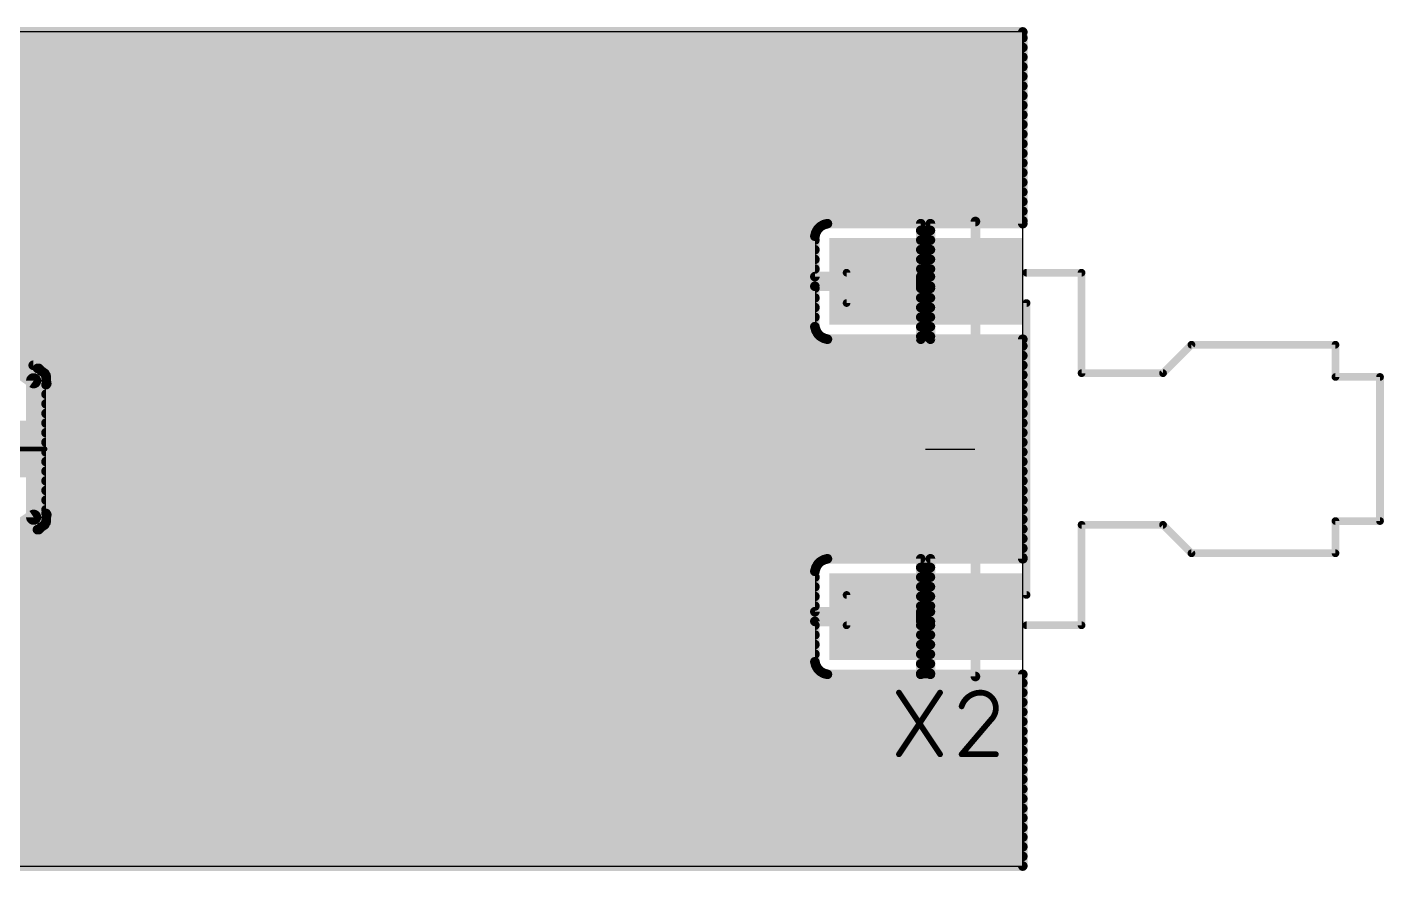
# Model space of a CAD drawing. Extents: x -9.5 to 75.5, y -0.1 to 22.1.
# Drawn here: x 39.73 to 75.53, y -0.13 to 22.13 of the extents above; entities that cross this region are included whole.
import ezdxf

# ---------------------------------------------------------------- set-up
doc = ezdxf.new("R2010")
doc.units = 0
for name, color, linetype in [('1', 12, 'CONTINUOUS'), ('16', 132, 'CONTINUOUS'), ('19', 53, 'CONTINUOUS'), ('20', 31, 'CONTINUOUS'), ('21', 253, 'CONTINUOUS'), ('22', 253, 'CONTINUOUS'), ('23', 53, 'CONTINUOUS'), ('25', 253, 'CONTINUOUS'), ('42', 132, 'CONTINUOUS'), ('51', 253, 'CONTINUOUS')]:
    doc.layers.add(name, color=color, linetype=linetype)

# ---------------------------------------------------------------- blocks, each defined once
blk = doc.blocks.new('RECT')
blk.add_solid([(-0.5, -0.5), (0.5, -0.5), (-0.5, 0.5), (0.5, 0.5)])

msp = doc.modelspace()

# ---------------------------------------------------------------- linework, layer by layer
at = {"layer": '1', "const_width": 1.5}
msp.add_lwpolyline([(1, 11), (65, 11)], dxfattribs=at)
at = {"layer": '1', "const_width": 0.75}
msp.add_lwpolyline([(65, 10.625, 1), (65, 11.375)], format="xyb", dxfattribs=at)
at = {"layer": '16', "const_width": 0.254}
for points in [[(0, 22), (66, 22)], [(0, 21.844), (66, 21.844)], [(66, 22), (66, 16.9436)], [(0, 21.59), (66, 21.59)], [(33.4907, 21.336), (66, 21.336)], [(33.8517, 21.082), (66, 21.082)], [(34.2126, 20.828), (66, 20.828)], [(34.5736, 20.574), (66, 20.574)], [(34.9345, 20.32), (66, 20.32)], [(35.2955, 20.066), (66, 20.066)], [(35.6564, 19.812), (66, 19.812)], [(36.0174, 19.558), (66, 19.558)], [(36.3783, 19.304), (66, 19.304)], [(36.4406, 19.05), (66, 19.05)], [(36.427, 18.796), (66, 18.796)], [(36.427, 18.542), (66, 18.542)], [(36.427, 18.288), (66, 18.288)], [(36.427, 18.034), (66, 18.034)], [(36.427, 17.78), (66, 17.78)], [(36.427, 17.526), (66, 17.526)], [(36.427, 17.272), (66, 17.272)], [(36.427, 17.018), (66, 17.018)], [(36.427, 16.764), (60.5709, 16.764)], [(60.5396, 16.7097), (60.5136, 16.6128)], [(60.5897, 16.7965), (60.5396, 16.7097)], [(60.6607, 16.8675), (60.5897, 16.7965)], [(60.7475, 16.9176), (60.6607, 16.8675)], [(60.8444, 16.9436), (60.7475, 16.9176)], [(63.3076, 16.9436), (60.8444, 16.9436)], [(63.3076, 15.5466), (63.3076, 16.9436)], [(63.3076, 16.764), (63.5616, 16.764)], [(66, 16.9436), (63.5616, 16.9436)], [(63.5616, 16.9436), (63.5616, 15.5466)], [(36.427, 16.51), (60.5136, 16.51)], [(60.5136, 16.6128), (60.5136, 15.5466)], [(63.3076, 16.51), (63.5616, 16.51)], [(36.427, 16.256), (60.5136, 16.256)], [(36.427, 16.002), (60.5136, 16.002)], [(63.3076, 16.256), (63.5616, 16.256)], [(63.3076, 16.002), (63.5616, 16.002)], [(36.427, 15.748), (60.5136, 15.748)], [(63.3076, 15.748), (63.5616, 15.748)], [(36.4318, 15.494), (63.3076, 15.494)], [(60.5136, 15.5466), (63.3076, 15.5466)], [(63.3076, 15.2926), (60.5136, 15.2926)], [(60.5136, 15.2926), (60.5136, 14.2264)], [(63.5616, 15.5466), (63.3076, 15.5466)], [(63.3076, 15.5466), (63.3076, 15.2926)], [(63.3076, 13.8956), (63.3076, 15.2926)], [(63.3076, 15.2926), (63.5616, 15.2926)], [(63.5616, 15.2926), (63.5616, 13.8956)], [(36.3024, 15.24), (60.5136, 15.24)], [(40.0035, 13.127), (37.2774, 15.0454)], [(37.3618, 14.986), (60.5136, 14.986)], [(63.3076, 15.24), (63.5616, 15.24)], [(63.3076, 14.986), (63.5616, 14.986)], [(37.7227, 14.732), (60.5136, 14.732)], [(63.3076, 14.732), (63.5616, 14.732)], [(38.0837, 14.478), (60.5136, 14.478)], [(38.4446, 14.224), (60.5143, 14.224)], [(60.5136, 14.2264), (60.5396, 14.1295)], [(63.3076, 14.478), (63.5616, 14.478)], [(63.3076, 14.224), (63.5616, 14.224)], [(38.8056, 13.97), (60.6636, 13.97)], [(60.5396, 14.1295), (60.5897, 14.0427)], [(60.5897, 14.0427), (60.6607, 13.9717)], [(60.6607, 13.9717), (60.7475, 13.9216)], [(60.7475, 13.9216), (60.8444, 13.8956)], [(60.8444, 13.8956), (63.3076, 13.8956)], [(63.3076, 13.97), (63.5616, 13.97)], [(63.5616, 13.8956), (66, 13.8956)], [(66, 13.8956), (66, 8.1044)], [(39.1665, 13.716), (66, 13.716)], [(39.5275, 13.462), (66, 13.462)], [(39.8884, 13.208), (66, 13.208)], [(40.0354, 13.127), (40.0035, 13.127)], [(40.1113, 13.0512), (40.0354, 13.127)], [(40.199, 12.9895), (40.1113, 13.0512)], [(40.2044, 12.958), (40.199, 12.9895)], [(40.227, 12.9354), (40.2044, 12.958)], [(40.2084, 12.954), (66, 12.954)], [(40.227, 12.8282), (40.227, 12.9354)], [(40.2454, 12.7226), (40.227, 12.8282)], [(40.227, 12.6965), (40.2454, 12.7226)], [(40.227, 9.3003), (40.227, 12.6965)], [(40.227, 12.446), (66, 12.446)], [(40.2295, 12.7), (66, 12.7)], [(40.227, 12.192), (66, 12.192)], [(40.227, 11.938), (66, 11.938)], [(40.227, 11.684), (66, 11.684)], [(40.227, 11.43), (66, 11.43)], [(40.227, 11.176), (66, 11.176)], [(40.227, 10.922), (66, 10.922)], [(40.227, 10.668), (66, 10.668)], [(40.227, 10.414), (66, 10.414)], [(40.227, 10.16), (66, 10.16)], [(40.227, 9.906), (66, 9.906)], [(40.227, 9.652), (66, 9.652)], [(40.227, 9.398), (66, 9.398)], [(40.2467, 9.2713), (40.227, 9.3003)], [(40.227, 9.1688), (40.2467, 9.2713)], [(37.0355, 6.8645), (40.0003, 8.873)], [(40.0003, 8.873), (40.0354, 8.873)], [(40.0354, 8.873), (40.1092, 8.9467)], [(40.0524, 8.89), (66, 8.89)], [(40.1092, 8.9467), (40.1955, 9.0052)], [(40.1955, 9.0052), (40.2022, 9.0397)], [(40.2022, 9.0397), (40.227, 9.0646)], [(40.227, 9.0646), (40.227, 9.1688)], [(40.227, 9.144), (66, 9.144)], [(39.6505, 8.636), (66, 8.636)], [(38.9006, 8.128), (66, 8.128)], [(39.2755, 8.382), (66, 8.382)], [(38.5256, 7.874), (60.5416, 7.874)], [(60.5396, 7.8705), (60.5136, 7.7736)], [(60.5136, 7.7736), (60.5136, 6.7074)], [(60.5897, 7.9573), (60.5396, 7.8705)], [(60.6607, 8.0283), (60.5897, 7.9573)], [(60.7475, 8.0784), (60.6607, 8.0283)], [(60.8444, 8.1044), (60.7475, 8.0784)], [(63.3076, 8.1044), (60.8444, 8.1044)], [(63.3076, 6.7074), (63.3076, 8.1044)], [(63.3076, 7.874), (63.5616, 7.874)], [(66, 8.1044), (63.5616, 8.1044)], [(63.5616, 8.1044), (63.5616, 6.7074)], [(38.1507, 7.62), (60.5136, 7.62)], [(63.3076, 7.62), (63.5616, 7.62)], [(37.4008, 7.112), (60.5136, 7.112)], [(37.7757, 7.366), (60.5136, 7.366)], [(63.3076, 7.366), (63.5616, 7.366)], [(63.3076, 7.112), (63.5616, 7.112)], [(37.031, 6.858), (60.5136, 6.858)], [(60.5136, 6.7074), (63.3076, 6.7074)], [(63.3076, 6.858), (63.5616, 6.858)], [(63.5616, 6.7074), (63.3076, 6.7074)], [(63.3076, 6.7074), (63.3076, 6.4534)], [(36.3783, 6.604), (63.3076, 6.604)], [(36.4406, 6.35), (60.5136, 6.35)], [(63.3076, 6.4534), (60.5136, 6.4534)], [(60.5136, 6.4534), (60.5136, 5.3872)], [(63.3076, 5.0564), (63.3076, 6.4534)], [(63.3076, 6.4534), (63.5616, 6.4534)], [(63.3076, 6.35), (63.5616, 6.35)], [(63.5616, 6.4534), (63.5616, 5.0564)], [(36.427, 6.096), (60.5136, 6.096)], [(63.3076, 6.096), (63.5616, 6.096)], [(36.427, 5.842), (60.5136, 5.842)], [(63.3076, 5.842), (63.5616, 5.842)], [(36.427, 5.588), (60.5136, 5.588)], [(36.427, 5.334), (60.5279, 5.334)], [(60.5136, 5.3872), (60.5396, 5.2903)], [(60.5396, 5.2903), (60.5897, 5.2035)], [(63.3076, 5.588), (63.5616, 5.588)], [(63.3076, 5.334), (63.5616, 5.334)], [(36.427, 5.08), (60.7564, 5.08)], [(60.5897, 5.2035), (60.6607, 5.1325)], [(60.6607, 5.1325), (60.7475, 5.0824)], [(60.7475, 5.0824), (60.8444, 5.0564)], [(60.8444, 5.0564), (63.3076, 5.0564)], [(63.3076, 5.08), (63.5616, 5.08)], [(63.5616, 5.0564), (66, 5.0564)], [(66, 5.0564), (66, 0)], [(36.427, 4.826), (66, 4.826)], [(36.427, 4.572), (66, 4.572)], [(36.427, 4.318), (66, 4.318)], [(36.427, 4.064), (66, 4.064)], [(36.427, 3.81), (66, 3.81)], [(36.427, 3.556), (66, 3.556)], [(36.427, 3.302), (66, 3.302)], [(36.427, 3.048), (66, 3.048)], [(36.4318, 2.794), (66, 2.794)], [(36.3024, 2.54), (66, 2.54)], [(35.5493, 2.032), (66, 2.032)], [(35.9243, 2.286), (66, 2.286)], [(35.1744, 1.778), (66, 1.778)], [(34.7994, 1.524), (66, 1.524)], [(34.0495, 1.016), (66, 1.016)], [(34.4245, 1.27), (66, 1.27)], [(33.6746, 0.762), (66, 0.762)], [(0, 0.254), (66, 0.254)], [(33.2996, 0.508), (66, 0.508)], [(66, 0), (0, 0)], [(0, 0), (66, 0)]]:
    msp.add_lwpolyline(points, dxfattribs=at)
at = {"layer": '16', "const_width": 0.127}
for points in [[(66.0635, 22, 1), (65.9365, 22)], [(66, 21.9365, 1), (66, 22.0635)], [(66, 21.7805, 1), (66, 21.9075)], [(66, 21.5265, 1), (66, 21.6535)], [(66, 21.2725, 1), (66, 21.3995)], [(66, 21.0185, 1), (66, 21.1455)], [(66, 20.7645, 1), (66, 20.8915)], [(66, 20.5105, 1), (66, 20.6375)], [(66, 20.2565, 1), (66, 20.3835)], [(66, 20.0025, 1), (66, 20.1295)], [(66, 19.7485, 1), (66, 19.8755)], [(66, 19.4945, 1), (66, 19.6215)], [(66, 19.2405, 1), (66, 19.3675)], [(66, 18.9865, 1), (66, 19.1135)], [(66, 18.7325, 1), (66, 18.8595)], [(66, 18.4785, 1), (66, 18.6055)], [(66, 18.2245, 1), (66, 18.3515)], [(66, 17.9705, 1), (66, 18.0975)], [(66, 17.7165, 1), (66, 17.8435)], [(66, 17.4625, 1), (66, 17.5895)], [(66, 17.2085, 1), (66, 17.3355)], [(60.6009, 16.6932, 1), (60.4782, 16.7261)], [(60.5448, 16.8414, 1), (60.6346, 16.7516)], [(60.6447, 16.7648, 1), (60.5347, 16.8283)], [(60.5709, 16.7005, 1), (60.5709, 16.8275)], [(60.6289, 16.9225, 1), (60.6924, 16.8125)], [(60.7056, 16.8226, 1), (60.6158, 16.9124)], [(60.7311, 16.979, 1), (60.764, 16.8563)], [(60.7793, 16.8626, 1), (60.7158, 16.9726)], [(60.8444, 17.0071, 1), (60.8444, 16.8801)], [(60.8609, 16.8823, 1), (60.828, 17.0049)], [(63.3711, 16.9436, 1), (63.2441, 16.9436)], [(63.3076, 16.8275, 1), (63.3076, 16.7005)], [(63.3076, 16.8801, 1), (63.3076, 17.0071)], [(63.5616, 17.0071, 1), (63.5616, 16.8801)], [(63.6251, 16.9436, 1), (63.4981, 16.9436)], [(63.5616, 16.7005, 1), (63.5616, 16.8275)], [(65.9365, 16.9436, 1), (66.0635, 16.9436)], [(66, 16.9545, 1), (66, 17.0815)], [(66, 16.8801, 1), (66, 17.0071)], [(60.5771, 16.6128, 1), (60.4501, 16.6128)], [(60.4523, 16.6292, 1), (60.5749, 16.5963)], [(60.4846, 16.7414, 1), (60.5946, 16.6779)], [(60.5136, 16.4465, 1), (60.5136, 16.5735)], [(63.3076, 16.5735, 1), (63.3076, 16.4465)], [(63.5616, 16.4465, 1), (63.5616, 16.5735)], [(60.5136, 16.1925, 1), (60.5136, 16.3195)], [(60.5136, 15.9385, 1), (60.5136, 16.0655)], [(63.3076, 16.3195, 1), (63.3076, 16.1925)], [(63.3076, 16.0655, 1), (63.3076, 15.9385)], [(63.5616, 16.1925, 1), (63.5616, 16.3195)], [(63.5616, 15.9385, 1), (63.5616, 16.0655)], [(60.5136, 15.6845, 1), (60.5136, 15.8115)], [(63.3076, 15.8115, 1), (63.3076, 15.6845)], [(63.5616, 15.6845, 1), (63.5616, 15.8115)], [(60.5136, 15.6101, 1), (60.5136, 15.4831)], [(60.4501, 15.5466, 1), (60.5771, 15.5466)], [(60.5136, 15.3561, 1), (60.5136, 15.2291)], [(60.5771, 15.2926, 1), (60.4501, 15.2926)], [(63.3076, 15.6101, 1), (63.3076, 15.4831)], [(63.3711, 15.5466, 1), (63.2441, 15.5466)], [(63.2441, 15.5466, 1), (63.3711, 15.5466)], [(63.3711, 15.2926, 1), (63.2441, 15.2926)], [(63.3076, 15.3561, 1), (63.3076, 15.2291)], [(63.3076, 15.4831, 1), (63.3076, 15.6101)], [(63.3076, 15.4305, 1), (63.3076, 15.5575)], [(63.3076, 15.2291, 1), (63.3076, 15.3561)], [(63.4981, 15.5466, 1), (63.6251, 15.5466)], [(63.6251, 15.2926, 1), (63.4981, 15.2926)], [(63.5616, 15.4831, 1), (63.5616, 15.6101)], [(63.5616, 15.2291, 1), (63.5616, 15.3561)], [(60.5136, 15.1765, 1), (60.5136, 15.3035)], [(60.5136, 14.9225, 1), (60.5136, 15.0495)], [(63.3076, 15.3035, 1), (63.3076, 15.1765)], [(63.2441, 15.2926, 1), (63.3711, 15.2926)], [(63.3076, 15.0495, 1), (63.3076, 14.9225)], [(63.5616, 15.1765, 1), (63.5616, 15.3035)], [(63.5616, 14.9225, 1), (63.5616, 15.0495)], [(60.5136, 14.6685, 1), (60.5136, 14.7955)], [(63.3076, 14.7955, 1), (63.3076, 14.6685)], [(63.5616, 14.6685, 1), (63.5616, 14.7955)], [(60.5749, 14.2429, 1), (60.4523, 14.21)], [(60.5136, 14.4145, 1), (60.5136, 14.5415)], [(60.5143, 14.1605, 1), (60.5143, 14.2875)], [(63.3076, 14.5415, 1), (63.3076, 14.4145)], [(63.3076, 14.2875, 1), (63.3076, 14.1605)], [(63.5616, 14.4145, 1), (63.5616, 14.5415)], [(63.5616, 14.1605, 1), (63.5616, 14.2875)], [(60.4501, 14.2264, 1), (60.5771, 14.2264)], [(60.5946, 14.1613, 1), (60.4846, 14.0978)], [(60.4782, 14.1131, 1), (60.6009, 14.146)], [(60.6346, 14.0876, 1), (60.5448, 13.9978)], [(60.5347, 14.0109, 1), (60.6447, 14.0744)], [(60.6924, 14.0267, 1), (60.6289, 13.9167)], [(60.6158, 13.9268, 1), (60.7056, 14.0166)], [(60.6636, 13.9065, 1), (60.6636, 14.0335)], [(60.764, 13.9829, 1), (60.7311, 13.8602)], [(60.7158, 13.8666, 1), (60.7793, 13.9766)], [(60.8444, 13.9591, 1), (60.8444, 13.8321)], [(60.828, 13.8343, 1), (60.8609, 13.9569)], [(63.3076, 14.0335, 1), (63.3076, 13.9065)], [(63.3076, 13.8321, 1), (63.3076, 13.9591)], [(63.5616, 13.9591, 1), (63.5616, 13.8321)], [(63.5616, 13.9065, 1), (63.5616, 14.0335)], [(66.0635, 13.8956, 1), (65.9365, 13.8956)], [(66, 13.8321, 1), (66, 13.9591)], [(63.2441, 13.8956, 1), (63.3711, 13.8956)], [(63.4981, 13.8956, 1), (63.6251, 13.8956)], [(66, 13.6525, 1), (66, 13.7795)], [(39.8884, 13.2715, 1), (39.8884, 13.1445)], [(40.0035, 13.1905, 1), (40.0035, 13.0635)], [(40.0803, 13.1719, 1), (39.9905, 13.0821)], [(40.0354, 13.0635, 1), (40.0354, 13.1905)], [(66, 13.3985, 1), (66, 13.5255)], [(66, 13.1445, 1), (66, 13.2715)], [(39.967, 13.0751, 1), (40.0401, 13.1789)], [(40.1478, 13.1031, 1), (40.0747, 12.9992)], [(40.0664, 13.0063, 1), (40.1562, 13.0961)], [(40.2615, 13.0003, 1), (40.1364, 12.9786)], [(40.2493, 13.0029, 1), (40.1595, 12.9131)], [(40.1419, 12.9471, 1), (40.267, 12.9689)], [(40.2084, 13.0175, 1), (40.2084, 12.8905)], [(40.1624, 12.9375, 1), (40.2355, 13.0414)], [(40.2905, 12.9354, 1), (40.1635, 12.9354)], [(40.2896, 12.8391, 1), (40.1644, 12.8173)], [(40.1635, 12.8282, 1), (40.2905, 12.8282)], [(40.1821, 12.8905, 1), (40.2719, 12.9804)], [(66, 12.8905, 1), (66, 13.0175)], [(40.2905, 12.6965, 1), (40.1635, 12.6965)], [(40.1751, 12.733, 1), (40.2789, 12.6599)], [(40.227, 12.5095, 1), (40.227, 12.3825)], [(40.2295, 12.7635, 1), (40.2295, 12.6365)], [(40.1828, 12.7117, 1), (40.3079, 12.7335)], [(40.2973, 12.686, 1), (40.1934, 12.7591)], [(66, 12.6365, 1), (66, 12.7635)], [(66, 12.3825, 1), (66, 12.5095)], [(40.227, 12.2555, 1), (40.227, 12.1285)], [(66, 12.1285, 1), (66, 12.2555)], [(40.227, 12.0015, 1), (40.227, 11.8745)], [(66, 11.8745, 1), (66, 12.0015)], [(40.227, 11.7475, 1), (40.227, 11.6205)], [(40.227, 11.4935, 1), (40.227, 11.3665)], [(66, 11.6205, 1), (66, 11.7475)], [(66, 11.3665, 1), (66, 11.4935)], [(40.227, 11.2395, 1), (40.227, 11.1125)], [(66, 11.1125, 1), (66, 11.2395)], [(40.227, 10.9855, 1), (40.227, 10.8585)], [(40.227, 10.7315, 1), (40.227, 10.6045)], [(66, 10.8585, 1), (66, 10.9855)], [(66, 10.6045, 1), (66, 10.7315)], [(40.227, 10.4775, 1), (40.227, 10.3505)], [(66, 10.3505, 1), (66, 10.4775)], [(40.227, 10.2235, 1), (40.227, 10.0965)], [(40.227, 9.9695, 1), (40.227, 9.8425)], [(66, 10.0965, 1), (66, 10.2235)], [(66, 9.8425, 1), (66, 9.9695)], [(40.227, 9.7155, 1), (40.227, 9.5885)], [(66, 9.5885, 1), (66, 9.7155)], [(40.227, 9.4615, 1), (40.227, 9.3345)], [(40.2796, 9.3359, 1), (40.1744, 9.2647)], [(40.1635, 9.3003, 1), (40.2905, 9.3003)], [(40.309, 9.2593, 1), (40.1843, 9.2832)], [(40.1941, 9.2356, 1), (40.2993, 9.3069)], [(66, 9.3345, 1), (66, 9.4615)], [(40.0003, 8.9365, 1), (40.0003, 8.8095)], [(40.0359, 8.8204, 1), (39.9647, 8.9256)], [(39.9905, 8.9179, 1), (40.0803, 8.8281)], [(40.0524, 8.9535, 1), (40.0524, 8.8265)], [(40.0354, 8.8095, 1), (40.0354, 8.9365)], [(40.0736, 8.9993, 1), (40.1448, 8.8942)], [(40.1541, 8.9018, 1), (40.0643, 8.9916)], [(40.1332, 9.0172, 1), (40.2579, 8.9932)], [(40.1573, 9.0846, 1), (40.2471, 8.9948)], [(40.2645, 9.0277, 1), (40.1398, 9.0517)], [(40.2311, 8.9527, 1), (40.1599, 9.0578)], [(40.2905, 9.1688, 1), (40.1635, 9.1688)], [(40.227, 9.2075, 1), (40.227, 9.0805)], [(40.1646, 9.1808, 1), (40.2894, 9.1569)], [(40.1635, 9.0646, 1), (40.2905, 9.0646)], [(40.2719, 9.0196, 1), (40.1821, 9.1095)], [(66, 9.0805, 1), (66, 9.2075)], [(66, 8.8265, 1), (66, 8.9535)], [(66, 8.5725, 1), (66, 8.6995)], [(66, 8.3185, 1), (66, 8.4455)], [(66, 8.0645, 1), (66, 8.1915)], [(60.5771, 7.7736, 1), (60.4501, 7.7736)], [(60.4846, 7.9022, 1), (60.5946, 7.8387)], [(60.6009, 7.854, 1), (60.4782, 7.8869)], [(60.5448, 8.0022, 1), (60.6346, 7.9124)], [(60.6447, 7.9256, 1), (60.5347, 7.9891)], [(60.5416, 7.8105, 1), (60.5416, 7.9375)], [(60.6289, 8.0833, 1), (60.6924, 7.9733)], [(60.7056, 7.9834, 1), (60.6158, 8.0732)], [(60.7311, 8.1398, 1), (60.764, 8.0171)], [(60.7793, 8.0234, 1), (60.7158, 8.1334)], [(60.8444, 8.1679, 1), (60.8444, 8.0409)], [(60.8609, 8.0431, 1), (60.828, 8.1657)], [(63.3711, 8.1044, 1), (63.2441, 8.1044)], [(63.3076, 7.9375, 1), (63.3076, 7.8105)], [(63.3076, 8.0409, 1), (63.3076, 8.1679)], [(63.5616, 8.1679, 1), (63.5616, 8.0409)], [(63.6251, 8.1044, 1), (63.4981, 8.1044)], [(63.5616, 7.8105, 1), (63.5616, 7.9375)], [(65.9365, 8.1044, 1), (66.0635, 8.1044)], [(66, 8.0409, 1), (66, 8.1679)], [(60.4523, 7.79, 1), (60.5749, 7.7571)], [(60.5136, 7.5565, 1), (60.5136, 7.6835)], [(63.3076, 7.6835, 1), (63.3076, 7.5565)], [(63.5616, 7.5565, 1), (63.5616, 7.6835)], [(60.5136, 7.3025, 1), (60.5136, 7.4295)], [(60.5136, 7.0485, 1), (60.5136, 7.1755)], [(63.3076, 7.4295, 1), (63.3076, 7.3025)], [(63.3076, 7.1755, 1), (63.3076, 7.0485)], [(63.5616, 7.3025, 1), (63.5616, 7.4295)], [(63.5616, 7.0485, 1), (63.5616, 7.1755)], [(60.5136, 6.7709, 1), (60.5136, 6.6439)], [(60.5136, 6.7945, 1), (60.5136, 6.9215)], [(63.3076, 6.9215, 1), (63.3076, 6.7945)], [(63.3076, 6.7709, 1), (63.3076, 6.6439)], [(63.3711, 6.7074, 1), (63.2441, 6.7074)], [(63.3076, 6.6439, 1), (63.3076, 6.7709)], [(63.5616, 6.7945, 1), (63.5616, 6.9215)], [(63.5616, 6.6439, 1), (63.5616, 6.7709)], [(60.4501, 6.7074, 1), (60.5771, 6.7074)], [(60.5136, 6.5169, 1), (60.5136, 6.3899)], [(60.5771, 6.4534, 1), (60.4501, 6.4534)], [(60.5136, 6.2865, 1), (60.5136, 6.4135)], [(63.2441, 6.7074, 1), (63.3711, 6.7074)], [(63.3711, 6.4534, 1), (63.2441, 6.4534)], [(63.3076, 6.5169, 1), (63.3076, 6.3899)], [(63.2441, 6.4534, 1), (63.3711, 6.4534)], [(63.3076, 6.4135, 1), (63.3076, 6.2865)], [(63.3076, 6.5405, 1), (63.3076, 6.6675)], [(63.3076, 6.3899, 1), (63.3076, 6.5169)], [(63.4981, 6.7074, 1), (63.6251, 6.7074)], [(63.6251, 6.4534, 1), (63.4981, 6.4534)], [(63.5616, 6.3899, 1), (63.5616, 6.5169)], [(63.5616, 6.2865, 1), (63.5616, 6.4135)], [(60.5136, 6.0325, 1), (60.5136, 6.1595)], [(63.3076, 6.1595, 1), (63.3076, 6.0325)], [(63.5616, 6.0325, 1), (63.5616, 6.1595)], [(60.5136, 5.7785, 1), (60.5136, 5.9055)], [(63.3076, 5.9055, 1), (63.3076, 5.7785)], [(63.5616, 5.7785, 1), (63.5616, 5.9055)], [(60.5749, 5.4037, 1), (60.4523, 5.3708)], [(60.4501, 5.3872, 1), (60.5771, 5.3872)], [(60.5946, 5.3221, 1), (60.4846, 5.2586)], [(60.4782, 5.2739, 1), (60.6009, 5.3068)], [(60.5136, 5.5245, 1), (60.5136, 5.6515)], [(60.5279, 5.2705, 1), (60.5279, 5.3975)], [(63.3076, 5.6515, 1), (63.3076, 5.5245)], [(63.3076, 5.3975, 1), (63.3076, 5.2705)], [(63.5616, 5.5245, 1), (63.5616, 5.6515)], [(63.5616, 5.2705, 1), (63.5616, 5.3975)], [(60.6346, 5.2484, 1), (60.5448, 5.1586)], [(60.5347, 5.1717, 1), (60.6447, 5.2352)], [(60.6924, 5.1875, 1), (60.6289, 5.0775)], [(60.6158, 5.0876, 1), (60.7056, 5.1774)], [(60.764, 5.1437, 1), (60.7311, 5.021)], [(60.7158, 5.0274, 1), (60.7793, 5.1374)], [(60.7564, 5.0165, 1), (60.7564, 5.1435)], [(60.8444, 5.1199, 1), (60.8444, 4.9929)], [(60.828, 4.9951, 1), (60.8609, 5.1177)], [(63.3076, 5.1435, 1), (63.3076, 5.0165)], [(63.2441, 5.0564, 1), (63.3711, 5.0564)], [(63.3076, 4.9929, 1), (63.3076, 5.1199)], [(63.5616, 5.1199, 1), (63.5616, 4.9929)], [(63.4981, 5.0564, 1), (63.6251, 5.0564)], [(63.5616, 5.0165, 1), (63.5616, 5.1435)], [(66.0635, 5.0564, 1), (65.9365, 5.0564)], [(66, 4.9929, 1), (66, 5.1199)], [(66, 4.7625, 1), (66, 4.8895)], [(66, 4.5085, 1), (66, 4.6355)], [(66, 4.2545, 1), (66, 4.3815)], [(66, 4.0005, 1), (66, 4.1275)], [(66, 3.7465, 1), (66, 3.8735)], [(66, 3.4925, 1), (66, 3.6195)], [(66, 3.2385, 1), (66, 3.3655)], [(66, 2.9845, 1), (66, 3.1115)], [(66, 2.7305, 1), (66, 2.8575)], [(66, 2.4765, 1), (66, 2.6035)], [(66, 2.2225, 1), (66, 2.3495)], [(66, 1.9685, 1), (66, 2.0955)], [(66, 1.7145, 1), (66, 1.8415)], [(66, 1.4605, 1), (66, 1.5875)], [(66, 1.2065, 1), (66, 1.3335)], [(66, 0.9525, 1), (66, 1.0795)], [(66, 0.6985, 1), (66, 0.8255)], [(66, 0.4445, 1), (66, 0.5715)], [(66, 0.1905, 1), (66, 0.3175)], [(65.9365, 0, 1), (66.0635, 0)], [(66, -0.0635, 1), (66, 0.0635)], [(66, -0.0635, 1), (66, 0.0635)]]:
    msp.add_lwpolyline(points, format="xyb", dxfattribs=at)
at = {"layer": '19'}
for p, q in [((63.4346, 15.4196), (63.4346, 15.4196)), ((63.4346, 11), (64.73, 11)), ((63.4346, 6.5804), (63.4346, 6.5804))]:
    msp.add_line(p, q, dxfattribs=at)
at = {"layer": '20'}
for p, q in [((66, 22), (0, 22)), ((66, 0), (66, 22)), ((66, 5.412), (66, 16.588)), ((0, 0), (66, 0))]:
    msp.add_line(p, q, dxfattribs=at)
at = {"layer": '21'}
for points, const_width in [([(1.25, 17), (64.75, 17)], 0.254), ([(64.75, 17), (64.75, 5)], 0.254), ([(66.1, 15.65), (67.55, 15.65)], 0.2032), ([(67.55, 15.65), (67.55, 13)], 0.2032), ([(66.1, 14.85), (66.1, 7.15)], 0.2032), ([(69.7, 13), (70.45, 13.75)], 0.2032), ([(70.45, 13.75), (74.25, 13.75)], 0.2032), ([(74.25, 13.75), (74.25, 12.9)], 0.2032), ([(67.55, 13), (69.7, 13)], 0.2032), ([(74.25, 12.9), (75.425, 12.9)], 0.2032), ([(75.425, 12.9), (75.425, 9.1)], 0.2032), ([(69.7, 9), (67.55, 9)], 0.2032), ([(67.55, 9), (67.55, 6.35)], 0.2032), ([(70.45, 8.25), (69.7, 9)], 0.2032), ([(75.425, 9.1), (74.25, 9.1)], 0.2032), ([(74.25, 9.1), (74.25, 8.25)], 0.2032), ([(74.25, 8.25), (70.45, 8.25)], 0.2032), ([(67.55, 6.35), (66.1, 6.35)], 0.2032), ([(1.25, 5), (64.75, 5)], 0.254)]:
    msp.add_lwpolyline(points, dxfattribs=dict(at, const_width=const_width))
for points, const_width in [([(64.8135, 17, 1), (64.6865, 17)], 0.127), ([(64.75, 16.9365, 1), (64.75, 17.0635)], 0.127), ([(66.1, 15.7008, 1), (66.1, 15.5992)], 0.1016), ([(67.6008, 15.65, 1), (67.4992, 15.65)], 0.1016), ([(67.55, 15.5992, 1), (67.55, 15.7008)], 0.1016), ([(66.1508, 14.85, 1), (66.0492, 14.85)], 0.1016), ([(70.45, 13.8008, 1), (70.45, 13.6992)], 0.1016), ([(70.4859, 13.7141, 1), (70.4141, 13.7859)], 0.1016), ([(74.3008, 13.75, 1), (74.1992, 13.75)], 0.1016), ([(74.25, 13.6992, 1), (74.25, 13.8008)], 0.1016), ([(67.55, 13.0508, 1), (67.55, 12.9492)], 0.1016), ([(67.4992, 13, 1), (67.6008, 13)], 0.1016), ([(69.6641, 13.0359, 1), (69.7359, 12.9641)], 0.1016), ([(69.7, 12.9492, 1), (69.7, 13.0508)], 0.1016), ([(74.25, 12.9508, 1), (74.25, 12.8492)], 0.1016), ([(74.1992, 12.9, 1), (74.3008, 12.9)], 0.1016), ([(75.4758, 12.9, 1), (75.3742, 12.9)], 0.1016), ([(75.425, 12.8492, 1), (75.425, 12.9508)], 0.1016), ([(67.55, 9.0508, 1), (67.55, 8.9492)], 0.1016), ([(67.6008, 9, 1), (67.4992, 9)], 0.1016), ([(69.7359, 9.0359, 1), (69.6641, 8.9641)], 0.1016), ([(69.7, 8.9492, 1), (69.7, 9.0508)], 0.1016), ([(74.25, 9.1508, 1), (74.25, 9.0492)], 0.1016), ([(74.3008, 9.1, 1), (74.1992, 9.1)], 0.1016), ([(75.3742, 9.1, 1), (75.4758, 9.1)], 0.1016), ([(75.425, 9.0492, 1), (75.425, 9.1508)], 0.1016), ([(70.45, 8.3008, 1), (70.45, 8.1992)], 0.1016), ([(70.4141, 8.2141, 1), (70.4859, 8.2859)], 0.1016), ([(74.1992, 8.25, 1), (74.3008, 8.25)], 0.1016), ([(74.25, 8.1992, 1), (74.25, 8.3008)], 0.1016), ([(66.0492, 7.15, 1), (66.1508, 7.15)], 0.1016), ([(66.1, 6.4008, 1), (66.1, 6.2992)], 0.1016), ([(67.55, 6.2992, 1), (67.55, 6.4008)], 0.1016), ([(67.4992, 6.35, 1), (67.6008, 6.35)], 0.1016), ([(64.6865, 5, 1), (64.8135, 5)], 0.127), ([(64.75, 4.9365, 1), (64.75, 5.0635)], 0.127)]:
    msp.add_lwpolyline(points, format="xyb", dxfattribs=dict(at, const_width=const_width))
at = {"layer": '22', "const_width": 0.127}
msp.add_lwpolyline([(39, 11), (40.2, 11)], dxfattribs=at)
at = {"layer": '22', "const_width": 0.0635}
msp.add_lwpolyline([(40.2, 10.9682, 1), (40.2, 11.0318)], format="xyb", dxfattribs=at)
at = {"layer": '23'}
msp.add_point((66, 11), dxfattribs=at)
at = {"layer": '25', "const_width": 0.1524}
for points in [[(62.7323, 2.9482), (63.816, 4.5738)], [(62.7323, 4.5738), (63.816, 2.9482)], [(65.1533, 3.8513), (64.3857, 2.9482)], [(64.3857, 2.9482), (65.2888, 2.9482)]]:
    msp.add_lwpolyline(points, dxfattribs=at)
at = {"layer": '25'}
for points, const_width in [([(62.764, 4.5949, 1), (62.7006, 4.5527)], 0.0762), ([(63.8477, 4.5527, 1), (63.7843, 4.5949)], 0.0762), ([(64.8824, 4.5738, 0.3252), (64.3857, 4.2126)], 0.1524), ([(65.2888, 4.1674, 0.4142), (64.8824, 4.5738)], 0.1524), ([(64.8824, 4.6119, 1), (64.8824, 4.5357)], 0.0762), ([(64.8824, 4.5357, 1), (64.8824, 4.6119)], 0.0762), ([(64.3494, 4.2243, 1), (64.4219, 4.2008)], 0.0762), ([(65.1533, 3.8513, 0.2053), (65.2888, 4.1674)], 0.1524), ([(65.3269, 4.1674, 1), (65.2507, 4.1674)], 0.0762), ([(65.2507, 4.1674, 1), (65.3269, 4.1674)], 0.0762), ([(65.1271, 3.8789, 1), (65.1796, 3.8237)], 0.0762), ([(65.1824, 3.8266, 1), (65.1243, 3.876)], 0.0762), ([(62.7006, 2.9693, 1), (62.764, 2.9271)], 0.0762), ([(63.7843, 2.9271, 1), (63.8477, 2.9693)], 0.0762), ([(64.3857, 2.9863, 1), (64.3857, 2.9101)], 0.0762), ([(64.3567, 2.9729, 1), (64.4147, 2.9235)], 0.0762), ([(65.2888, 2.9101, 1), (65.2888, 2.9863)], 0.0762)]:
    msp.add_lwpolyline(points, format="xyb", dxfattribs=dict(at, const_width=const_width))
at = {"layer": '42', "const_width": 0.4}
for points in [[(39.9, 12.8), (37.2, 14.7)], [(39.9, 9.2), (39.9, 12.8)], [(36.8, 7.1), (39.9, 9.2)]]:
    msp.add_lwpolyline(points, dxfattribs=at)
at = {"layer": '42', "const_width": 0.2}
for points in [[(40, 12.8, 1), (39.8, 12.8)], [(39.8425, 12.7182, 1), (39.9575, 12.8818)], [(39.9561, 9.1172, 1), (39.8439, 9.2828)], [(39.8, 9.2, 1), (40, 9.2)]]:
    msp.add_lwpolyline(points, format="xyb", dxfattribs=at)
at = {"layer": '51', "const_width": 0.2032}
for points in [[(61.35, 15.65), (67.55, 15.65)], [(61.35, 15.65), (61.35, 14.85)], [(61.35, 14.85), (66.1, 14.85)], [(66.1, 7.15), (61.35, 7.15)], [(61.35, 7.15), (61.35, 6.35)], [(67.55, 6.35), (61.35, 6.35)]]:
    msp.add_lwpolyline(points, dxfattribs=at)
at = {"layer": '51', "const_width": 0.1016}
for points in [[(61.35, 15.7008, 1), (61.35, 15.5992)], [(61.4008, 15.65, 1), (61.2992, 15.65)], [(67.55, 15.5992, 1), (67.55, 15.7008)], [(61.35, 14.9008, 1), (61.35, 14.7992)], [(61.2992, 14.85, 1), (61.4008, 14.85)], [(66.1, 14.7992, 1), (66.1, 14.9008)], [(61.35, 7.2008, 1), (61.35, 7.0992)], [(61.4008, 7.15, 1), (61.2992, 7.15)], [(66.1, 7.0992, 1), (66.1, 7.2008)], [(61.35, 6.4008, 1), (61.35, 6.2992)], [(67.55, 6.2992, 1), (67.55, 6.4008)], [(61.2992, 6.35, 1), (61.4008, 6.35)]]:
    msp.add_lwpolyline(points, format="xyb", dxfattribs=at)

# ---------------------------------------------------------------- block references
at = {"layer": '1', "xscale": 5.08, "yscale": 2.286, "rotation": 180}
for p in [(63.4346, 15.4196), (63.4346, 11), (63.4346, 6.5804)]:
    msp.add_blockref('RECT', p, dxfattribs=at)
at = {"layer": '1'}
for p, xscale, yscale in [((64.73, 11), 2.54, 1.27), ((65.375, 11.5), 1.25, 0.5), ((65.375, 10.5), 1.25, 0.5)]:
    msp.add_blockref('RECT', p, dxfattribs=dict(at, xscale=xscale, yscale=yscale))
at = {"layer": '16', "xscale": 5.08, "yscale": 2.286, "rotation": 180}
for p in [(63.4346, 15.4196), (63.4346, 6.5804)]:
    msp.add_blockref('RECT', p, dxfattribs=at)
at = {"layer": '51', "xscale": 4.075, "rotation": 180}
msp.add_blockref('RECT', (63.9875, 11), dxfattribs=at)

doc.saveas('drawing.dxf')
